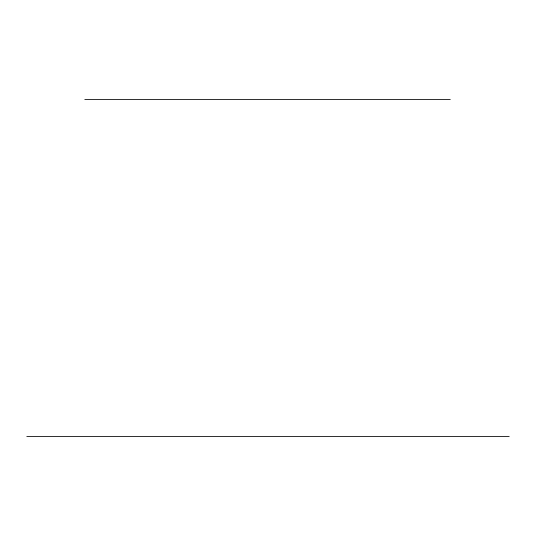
<?xml version="1.0" encoding="UTF-8"?>
<svg xmlns="http://www.w3.org/2000/svg" width="536" height="536" viewBox="0 0 536 536"><rect width="100%" height="100%" fill="white"/><g stroke="black" fill="none" stroke-linecap="round" stroke-linejoin="round"><path stroke-width="0.8" d="M84.802 99.529L450.274 99.529M26.8 436.472L509.2 436.472"/></g></svg>
